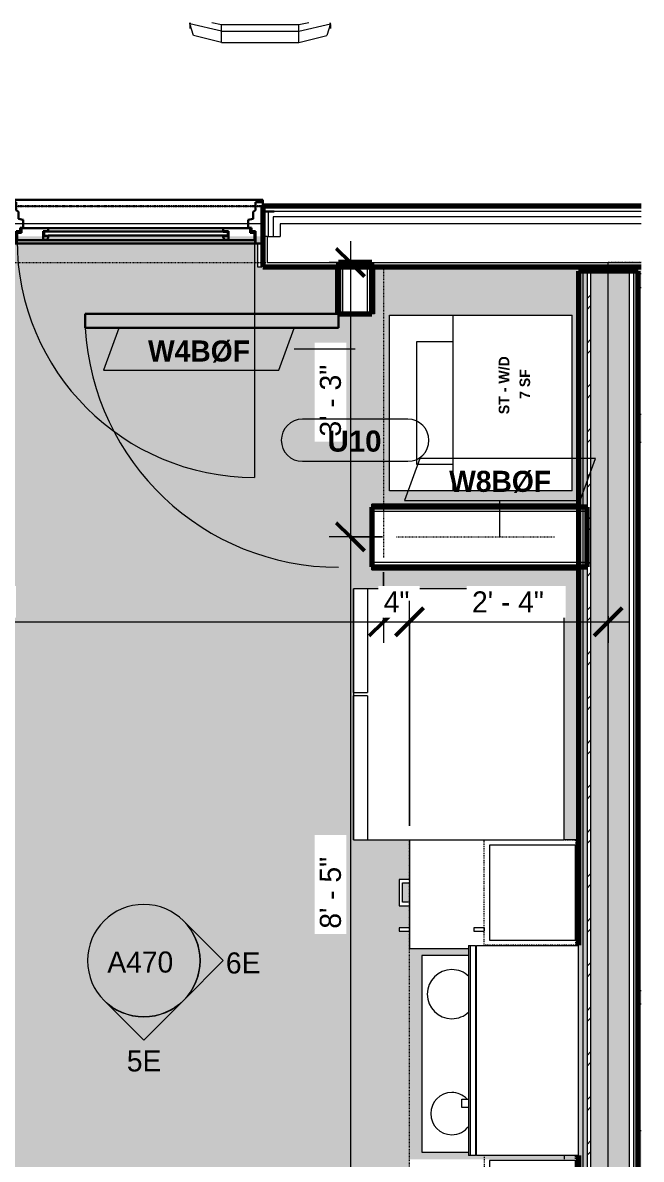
# Model space of a CAD drawing. Header units: inches. Extents: x -3857 to -1458, y -18 to 10849.
# Drawn here: x -3462.8 to -3374.9, y 10686.9 to 10848.6 of the extents above; entities that cross this region are included whole.
import ezdxf

# ---------------------------------------------------------------- set-up
doc = ezdxf.new("R2010")
doc.units = ezdxf.units.IN
doc.header["$MEASUREMENT"] = 0
for name, pattern in [('Dash', [0.25, 0.125, -0.125]), ('Dash 3_32_', [0.1875, 0.09375, -0.09375]), ('Double Dash 3_8_', [1, 0.375, -0.125, 0.125, -0.125, 0.125, -0.125])]:
    doc.linetypes.add(name, pattern=pattern)
for name, color, linetype, lineweight in [('0-2', 10, 'Continuous', 5), ('0-3', 50, 'Continuous', 9), ('0-4', 10, 'Double Dash 3_8_', 30), ('A-ANNO-DIMS', 211, 'Continuous', 9), ('A-ANNO-DIMS-32', 211, 'Continuous', 9), ('A-AREA-IDEN', 2, 'Continuous', 9), ('A-DETL-1', 90, 'Dash 3_32_', 18), ('A-DOOR', 31, 'Continuous', 18), ('A-DOOR-1', 10, 'Continuous', 30), ('A-DOOR-2', 50, 'Continuous', 9), ('A-DOOR-3', 31, 'Continuous', 9), ('A-DOOR-4', 31, 'Continuous', 30), ('A-DOOR-FRAM-1', 50, 'Continuous', 9), ('A-DOOR-FRAM-2', 10, 'Continuous', 30), ('A-DOOR-GLAZ-1', 50, 'Continuous', 9), ('A-DOOR-IDEN', 31, 'Continuous', 9), ('A-FLOR-2', 250, 'Continuous', 18), ('A-WALL', 113, 'Continuous', 18), ('A-WALL-1', 113, 'Continuous', 70), ('A-WALL-2', 113, 'Continuous', 9), ('A-WALL-3', 7, 'Continuous', 70), ('A-WALL-4', 250, 'Continuous', 18), ('A-WALL-IDEN', 211, 'Continuous', 9), ('A-WALL-PATT-1', 50, 'Continuous', 9), ('A-WALL-PATT-2', 8, 'Continuous', 9), ('A-WALL-PATT-3', 253, 'Continuous', 9), ('C-PROP-LINE-1', 10, 'Double Dash 3_8_', 30), ('G-ANNO-SYMB', 111, 'Continuous', 9), ('I-FURN', 30, 'Continuous', 9), ('I-FURN-HDLN', 30, 'Dash', 9), ('I-WALL', 2, 'Continuous', 18), ('I-WALL-2', 7, 'Continuous', 70), ('I-WALL-3', 2, 'Continuous', 70), ('P-SANR-FIXT', 6, 'Continuous', 9), ('Q-CASE', 31, 'Continuous', 9), ('Q-CASE-2', 31, 'Dash', 9), ('Q-SPCQ', 91, 'Continuous', 9)]:
    doc.layers.add(name, color=color, linetype=linetype, lineweight=lineweight)
doc.layers.add('A-AREA-PATT-1', color=255, linetype='Continuous', lineweight=9, transparency=1)
doc.styles.add('Arial_B', font='arialbd.ttf', dxfattribs={"height": 3})
doc.styles.add('Century Gothic', font='ufonts.com_century-gothic.ttf', dxfattribs={"height": 3})
doc.styles.add('Century Gothic_B', font='GOTHICB.TTF', dxfattribs={"height": 3})
doc.styles.add('Century Gothic_B_1', font='GOTHICB.TTF', dxfattribs={"height": 1.5})
doc.dimstyles.new('OD_1__HACK', dxfattribs={"dimscale": 12, "dimtxt": 3.132505, "dimasz": 0.333333, "dimexe": 0.25, "dimexo": 0.166667, "dimgap": 0.041667, "dimtad": 1, "dimdec": 0, "dimzin": 3, "dimdsep": 46, "dimlunit": 4, "dimtxsty": 'Century Gothic', "dimblk1": 'OBLIQUE', "dimblk2": 'OBLIQUE', "dimsah": 1, "dimcen": 0.09, "dimdle": 0.25, "dimazin": 0, "dimtfac": 1, "dimtdec": 4, "dimtix": 1, "dimtmove": 0, "dimatfit": 3, "dimfxl": 1, "dimtvp": 1, "dimtfill": 1, "dimfrac": 2, "dimtolj": 1, "dimtzin": 0, "dimarcsym": 2})
pattern_1 = [(0, (0, 0), (10.24, 2.56), [0.422, -7.258, 0.422, -7.258, -40.96]), (0, (0, 0), (10.24, 2.56), [-15.36, 0.422, -14.938, 0.422, -7.258, -17.92]), (0, (0, 0), (10.24, 2.56), [-38.4, 0.422, -4.698, 0.422, -12.378]), (120, (3.84, 1.28), (-7.33702503, 7.58810013), [0.422, -7.258, 0.422, -7.258, -40.96]), (120, (3.84, 1.28), (-7.33702503, 7.58810013), [-15.36, 0.422, -14.938, 0.422, -7.258, -17.92]), (120, (3.84, 1.28), (-7.33702503, 7.58810013), [-38.4, 0.422, -4.698, 0.422, -12.378]), (240, (5.12, 6.4), (-2.90297497, -10.14810013), [0.422, -7.258, 0.422, -7.258, -40.96]), (240, (5.12, 6.4), (-2.90297497, -10.14810013), [-15.36, 0.422, -14.938, 0.422, -7.258, -17.92]), (240, (5.12, 6.4), (-2.90297497, -10.14810013), [-38.4, 0.422, -4.698, 0.422, -12.378])]

# ---------------------------------------------------------------- blocks, each defined once
blk = doc.blocks.new('Outdoor Table01 - 02ZUTB01_dwg-2525485-1ST FLOOR - STUDIO A - ADA TYPE B')
at = {"layer": 'I-FURN'}
for p, q in [((-11, 40.99), (-11.5, 39.37)), ((-7, 41.99), (-11, 40.99)), ((-7, 41.99), (4, 41.99)), ((-7, 41.99), (-7, 40.37)), ((4, 41.99), (8, 40.99)), ((4, 41.99), (4, 40.37)), ((8.5, 39.37), (8, 40.99)), ((-7, 40.37), (-11.5, 39.37)), ((-11.42, 39.62), (-11.5, 40)), ((-11.5, 39.5), (-11.5, 40)), ((-11.49, 39.42), (-11.5, 39.5)), ((-11.5, 39.37), (-11.5, 39.19)), ((-11.45, 39.19), (-11.46, 39.24)), ((-7, 39.5), (-8.4, 39.19)), ((-7, 40.37), (4, 40.37)), ((-7, 40.37), (-7, 39.5)), ((4, 39.5), (-7, 39.5)), ((4, 40.37), (8.5, 39.37)), ((4, 40.37), (4, 39.5)), ((5.4, 39.19), (4, 39.5)), ((8.5, 40), (8.42, 39.62)), ((8.46, 39.24), (8.45, 39.19)), ((8.5, 39.5), (8.49, 39.42)), ((8.5, 39.5), (8.5, 40)), ((8.5, 39.37), (8.5, 39.19))]:
    blk.add_line(p, q, dxfattribs=at)
blk = doc.blocks.new('Outdoor Table01 - Outdoor Table01-2525492-1ST FLOOR - STUDIO A - ADA TYPE B')
at = {"extrusion": (0, 0, -1), "zscale": -1, "rotation": 180}
blk.add_blockref('Outdoor Table01 - 02ZUTB01_dwg-2525485-1ST FLOOR - STUDIO A - ADA TYPE B', (0, 0), dxfattribs=at)
blk = doc.blocks.new('Door-Inswing-Andersen-400_Series-Single - 3_ 0-1_8_ x 7_ 11 1_2_ - 1ST FLOOR-2896373-1ST FLOOR - STUDIO A - ADA TYPE B')
at = {"layer": 'A-DOOR-1'}
for p, q in [((-16.26, 0.54), (-16.87, 0.53)), ((-16.87, 0.53), (-16.87, -0.53)), ((-16.26, 1.19), (-16.26, 0.54)), ((-16.26, 1.19), (-12.44, 1.19)), ((-13.19, 0.78), (-12.44, 0.78)), ((-13.19, -0.53), (-13.19, 0.78)), ((-12.44, 0.03), (-13.19, 0.03)), ((-12.44, 0.87), (-12.47, 1.19)), ((12.44, 1.19), (-12.44, 1.19)), ((-12.44, 0.78), (-12.44, 0.87)), ((-12.44, -0.03), (-12.44, 0.03)), ((16.26, 1.19), (12.44, 1.19)), ((12.44, 0.87), (12.47, 1.19)), ((12.44, 0.78), (12.44, 0.87)), ((13.19, 0.78), (12.44, 0.78)), ((12.44, 0.03), (13.19, 0.03)), ((12.44, -0.03), (12.44, 0.03)), ((13.19, -0.53), (13.19, 0.78)), ((16.26, 1.19), (16.26, 0.54)), ((16.26, 0.54), (16.87, 0.53)), ((16.87, 0.53), (16.87, -0.53)), ((-16.87, -0.53), (-12.44, -0.53)), ((-13.19, -0.47), (-12.67, -0.47)), ((-13.19, -0.53), (-13.19, -0.47)), ((-12.67, -0.47), (-12.47, -0.22)), ((-12.47, -0.22), (-12.44, -0.03)), ((12.44, -0.53), (-12.44, -0.53)), ((12.47, -0.22), (12.44, -0.03)), ((16.87, -0.53), (12.44, -0.53)), ((12.67, -0.47), (12.47, -0.22)), ((13.19, -0.47), (12.67, -0.47)), ((13.19, -0.53), (13.19, -0.47))]:
    blk.add_line(p, q, dxfattribs=at)
at = {"layer": 'A-DOOR-2'}
blk.add_line((16.87, -0.53), (16.87, -34.28), dxfattribs=at)
blk.add_arc((16.87, -0.53), 33.75, 180, 270, dxfattribs=at)
at = {"layer": 'A-DOOR-FRAM-1'}
for p, q in [((-17.31, -1), (-17.94, -1)), ((-17.94, -1), (-17.94, -4.31)), ((-17.31, -4.31), (-17.31, -1)), ((17.94, -1), (17.31, -1)), ((17.31, -1), (17.31, -4.31)), ((17.94, -4.31), (17.94, -1)), ((-17.94, -4.31), (-17.31, -4.31)), ((17.31, -4.31), (17.94, -4.31))]:
    blk.add_line(p, q, dxfattribs=at)
at = {"layer": 'A-DOOR-FRAM-2'}
for p, q in [((18.06, 5.22), (-18.06, 5.22)), ((-18.06, 5.22), (-18.06, 4.31)), ((-18.06, 4.87), (-18.06, -1)), ((-18.06, 4.87), (-17.03, 4.87)), ((-17.03, 3.75), (-17.03, 4.87)), ((17.03, 3.75), (17.03, 4.87)), ((18.06, 4.87), (17.03, 4.87)), ((18.06, 4.31), (18.06, 5.22)), ((18.06, 4.87), (18.06, -1)), ((-19.69, 3.56), (-18.06, 3.56)), ((-16.69, 3.51), (-17.03, 3.75)), ((-16.69, 2.51), (-16.69, 3.51)), ((16.69, 3.51), (17.03, 3.75)), ((16.69, 2.51), (16.69, 3.51)), ((19.69, 3.56), (18.06, 3.56)), ((-16, 2.36), (-16.69, 2.51)), ((-16, 1.22), (-16, 2.36)), ((16, 2.36), (16.69, 2.51)), ((16, 1.22), (16, 2.36)), ((-17.03, 0.78), (-16.45, 0.78)), ((-17.03, -1), (-17.03, 0.78)), ((-16.45, 0.78), (-16.45, 1.22)), ((-16.45, 1.22), (-16, 1.22)), ((16.45, 1.22), (16, 1.22)), ((16.45, 0.78), (16.45, 1.22)), ((17.03, 0.78), (16.45, 0.78)), ((17.03, -1), (17.03, 0.78)), ((-17.69, -1), (-18.06, -1)), ((-18.06, -1), (-17.03, -1)), ((-18.06, -1), (-17.94, -1)), ((-17.31, -1), (17.31, -1)), ((18.06, -1), (17.03, -1)), ((17.94, -1), (18.06, -1))]:
    blk.add_line(p, q, dxfattribs=at)
at = {"layer": 'A-DOOR-GLAZ-1'}
for p, q in [((-12.44, 0.62), (-13.19, 0.62)), ((-13.19, 0.19), (-12.44, 0.19)), ((-12.98, 0.62), (-12.98, 0.19)), ((12.44, 0.78), (-12.44, 0.78)), ((12.44, 0.62), (-12.44, 0.62)), ((12.44, 0.19), (-12.44, 0.19)), ((12.44, 0.03), (-12.44, 0.03)), ((12.44, 0.62), (13.19, 0.62)), ((13.19, 0.19), (12.44, 0.19)), ((12.98, 0.62), (12.98, 0.19))]:
    blk.add_line(p, q, dxfattribs=at)
blk = doc.blocks.new('Family - ___-2835903-1ST FLOOR - STUDIO A - ADA TYPE B')
at = {"layer": 'C-PROP-LINE-1'}
blk.add_line((-2508.42, 10822.49), (-2719.06, 10822.49), dxfattribs=at)
blk = doc.blocks.new('CTR - 1st Phase - Shell_rvt-2-1ST FLOOR - STUDIO A - ADA TYPE B')
at = {"layer": 'A-FLOR-2'}
blk.add_line((-2562.26, 10819.99), (-2598.39, 10819.99), dxfattribs=at)
at = {"layer": 'A-WALL-3'}
for p, q in [((-2508.42, 10822.49), (-2562.26, 10822.49)), ((-2562.26, 10822.49), (-2562.26, 10813.86)), ((-2562.26, 10813.86), (-2508.42, 10813.86))]:
    blk.add_line(p, q, dxfattribs=at)
at = {"layer": 'A-WALL-4'}
for p, q in [((-2598.39, 10822.49), (-2562.26, 10822.49)), ((-2561.51, 10821.74), (-2561.51, 10818.18)), ((-2508.42, 10821.74), (-2561.51, 10821.74)), ((-2560.76, 10820.99), (-2560.76, 10818.18)), ((-2508.42, 10820.99), (-2560.76, 10820.99)), ((-2562.26, 10819.99), (-2598.39, 10819.99)), ((-2559.76, 10819.99), (-2559.76, 10818.18)), ((-2508.42, 10819.99), (-2559.76, 10819.99)), ((-2561.64, 10818.18), (-2562.26, 10818.18)), ((-2561.64, 10818.18), (-2561.51, 10818.18)), ((-2561.64, 10818.18), (-2561.64, 10814.49)), ((-2561.51, 10818.18), (-2560.76, 10818.18)), ((-2560.76, 10818.18), (-2559.76, 10818.18)), ((-2561.64, 10814.49), (-2508.42, 10814.49))]:
    blk.add_line(p, q, dxfattribs=at)
at = {"layer": '0-3'}
for name, p in [('Outdoor Table01 - Outdoor Table01-2525492-1ST FLOOR - STUDIO A - ADA TYPE B', (-2561.12, 10887.79)), ('Door-Inswing-Andersen-400_Series-Single - 3_ 0-1_8_ x 7_ 11 1_2_ - 1ST FLOOR-2896373-1ST FLOOR - STUDIO A - ADA TYPE B', (-2580.32, 10818.18))]:
    blk.add_blockref(name, p, dxfattribs=at)
at = {"layer": '0-4'}
blk.add_blockref('Family - ___-2835903-1ST FLOOR - STUDIO A - ADA TYPE B', (0, 0), dxfattribs=at)
blk = doc.blocks.new('CTR - 1st Phase - Common Walls_rvt-2-1ST FLOOR - STUDIO A - ADA TYPE B')
at = {"layer": 'A-WALL-PATT-1'}
h = blk.add_hatch(dxfattribs=at)
h.set_pattern_fill('FP_1', color=256, style=0, pattern_type=2)
h.set_pattern_definition(pattern_1)
h.paths.add_polyline_path([(-2516.75, 10458.16), (-2516.75, 10646.29), (-2517.37, 10646.29), (-2517.37, 10458.16)], flags=0)
h.paths.add_polyline_path([(-2516.75, 10649.79), (-2516.75, 10771.8), (-2517.37, 10771.8), (-2517.37, 10649.79)], flags=0)
h.paths.add_polyline_path([(-2516.75, 10779.05), (-2516.75, 10813.24), (-2517.37, 10813.24), (-2517.37, 10779.05)], flags=0)
h = blk.add_hatch(dxfattribs=at)
h.set_pattern_fill('FP_1', color=256, style=0, pattern_type=2)
h.set_pattern_definition(pattern_1)
h.paths.add_polyline_path([(-2516.12, 10457.54), (-2516.12, 10771.8), (-2516.75, 10771.8), (-2516.75, 10457.54), (-2516.6, 10457.54)], flags=0)
h.paths.add_polyline_path([(-2516.12, 10779.05), (-2516.12, 10813.24), (-2516.75, 10813.24), (-2516.75, 10779.05), (-2516.69, 10779.05)], flags=0)
h = blk.add_hatch(dxfattribs=at)
h.set_pattern_fill('FP_1', color=256, style=0, pattern_type=2)
h.set_pattern_definition(pattern_1)
h.paths.add_polyline_path([(-2508.87, 10458.16), (-2508.87, 10813.24), (-2509.5, 10813.24), (-2509.5, 10458.16)], flags=0)
at = {"layer": 'A-WALL-PATT-2'}
h = blk.add_hatch(dxfattribs=at)
h.set_pattern_fill('FP_2', color=256, style=0, pattern_type=2)
h.set_pattern_definition([(45, (0, 0), (-3.1678384, 3.1678384), []), (45, (0, 4.8), (-3.1678384, 3.1678384), [])])
h.paths.add_polyline_path([(-2515.62, 10457.54), (-2515.62, 10813.24), (-2516.12, 10813.24), (-2516.12, 10779.05), (-2516.1, 10779.05), (-2516.1, 10771.8), (-2516.12, 10771.8), (-2516.12, 10457.54)], flags=0)
at = {"layer": 'A-WALL-PATT-3'}
h = blk.add_hatch(dxfattribs=at)
h.set_pattern_fill('FP_3', color=256, style=0, pattern_type=2)
h.set_pattern_definition([(161.57, (0.16, 0.16), (-1.279773737, -0.000426766), [0, -9.107, 1.011, 0]), (18.43, (-0.16, 0.16), (-1.279773737, 0.000426766), [0, -9.107, 1.011, 0]), (108.43, (0.16, 0.16), (0.639452382, -3.199964008), [3.035, -7.083]), (71.57, (-0.16, 0.16), (0.639452382, 3.199964008), [3.035, -7.083])])
h.paths.add_polyline_path([(-2515, 10457.54), (-2510.12, 10457.54), (-2510.12, 10813.24), (-2515.62, 10813.24), (-2515.62, 10457.54)], flags=0)
at = {"layer": 'A-WALL-4'}
for p, q in [((-2516.75, 10813.24), (-2516.75, 10458.16)), ((-2516.12, 10813.24), (-2516.12, 10458.16)), ((-2515.62, 10813.24), (-2515.62, 10458.16)), ((-2510.12, 10813.24), (-2510.12, 10458.16)), ((-2509.5, 10813.24), (-2509.5, 10458.16))]:
    blk.add_line(p, q, dxfattribs=at)
at = {"layer": 'I-WALL-2'}
for p, q in [((-2508.87, 10813.24), (-2517.37, 10813.24)), ((-2517.37, 10813.24), (-2517.37, 10717.3)), ((-2508.87, 10631.42), (-2508.87, 10813.24)), ((-2517.37, 10687.41), (-2517.37, 10675.41))]:
    blk.add_line(p, q, dxfattribs=at)
blk = doc.blocks.new('Refrigerator_-_Side-by-Side_6047 - 36_ X 30_-345559-1ST FLOOR - STUDIO A - ADA TYPE B')
at = {"layer": 'Q-SPCQ'}
for p, q in [((17.87, 14.42), (-17.88, 14.42)), ((-17.88, 14.42), (-17.88, -15.58)), ((17.87, -15.58), (17.87, 14.42)), ((-17.88, -13.58), (-3.13, -13.58)), ((-17.88, -13.58), (-17.88, -15.58)), ((-3.13, -15.58), (-3.13, -13.58)), ((-2.63, -13.58), (17.87, -13.58)), ((-2.63, -13.58), (-2.63, -15.58)), ((17.87, -15.58), (17.87, -13.58)), ((-17.88, -15.58), (17.87, -15.58)), ((-3.13, -15.58), (-17.88, -15.58)), ((17.87, -15.58), (-2.63, -15.58))]:
    blk.add_line(p, q, dxfattribs=at)
blk = doc.blocks.new('Range - 24_ x 30_-2320547-1ST FLOOR - STUDIO A - ADA TYPE B')
at = {"layer": 'Q-SPCQ'}
blk.add_line((29.44, 22), (30, 22), dxfattribs=at)
for centre, radius, start, end in [((6.5, 6), 3.5, 136.43, 180), ((6.5, 6), 3.5, 81.0228, 98.9772), ((6.5, 6), 3.5, 360, 43.5294), ((23.5, 6), 3, 134.2601, 180), ((23.5, 6), 3, 360, 53.8773), ((6.5, 6), 3.5, 180, 0), ((23.5, 6), 3, 180, 360)]:
    blk.add_arc(centre, radius, start, end, dxfattribs=at)
blk = doc.blocks.new('300 Series Wall Hung Cabinet_301 - 12_ x 27_-2529027-1ST FLOOR - STUDIO A - ADA TYPE B')
at = {"layer": 'Q-CASE'}
for p, q in [((5.25, -0.19), (-5.25, -0.19)), ((-5.25, -0.19), (-5.25, -12.44)), ((5.25, -12.44), (5.25, -0.19)), ((-5.25, -12.44), (5.25, -12.44)), ((-4, -13.19), (-3.51, -13.19)), ((-4, -13.19), (-4, -14.69)), ((-3.51, -14.69), (-3.51, -13.19)), ((-4, -14.69), (-3.51, -14.69))]:
    blk.add_line(p, q, dxfattribs=at)
at = {"layer": 'Q-CASE-2'}
for p, q in [((6, -0.19), (-6, -0.19)), ((-6, -0.19), (-6, -13.19)), ((6, -13.19), (6, -0.19)), ((-6, -13.19), (6, -13.19))]:
    blk.add_line(p, q, dxfattribs=at)
blk = doc.blocks.new('30quot_MicrowaveVent_11166 - 70cm miele oven-2322118-1ST FLOOR - STUDIO A - ADA TYPE B')
at = {"layer": 'Q-CASE'}
for p, q in [((-14.2, -14.49), (-14.2, 0)), ((15.68, 0), (-14.2, 0)), ((15.68, 0), (15.68, -14.49)), ((15.68, -14.49), (-14.2, -14.49)), ((-14.2, -14.61), (15.68, -14.61)), ((-14.2, -15.39), (-14.2, -14.61)), ((-14.2, -15.6), (-14.2, -15.39)), ((-14.2, -15.39), (15.68, -15.39)), ((-14.2, -15.6), (15.68, -15.6)), ((7.69, -16.55), (7.69, -15.63)), ((8.88, -15.63), (8.88, -16.55)), ((15.68, -14.61), (15.68, -15.39)), ((15.68, -15.39), (15.68, -15.6)), ((7.69, -16.6), (8.88, -16.6))]:
    blk.add_line(p, q, dxfattribs=at)
blk = doc.blocks.new('Basic Wall _ INT - W4BØF - _5_8 GYP - 2X4 WOOD_BATT_ - 5_8 GYP_ - ___-2701573-1ST FLOOR - STUDIO A - ADA TYPE B')
at = {"layer": 'A-WALL'}
for p, q in [((-2551.91, 10813.86), (-2551.91, 10807.18)), ((-2551.62, 10813.86), (-2551.62, 10807.18)), ((-2551.62, 10807.18), (-2551.91, 10807.18)), ((-2551.54, 10807.18), (-2551.62, 10807.18)), ((-2551.5, 10807.18), (-2551.54, 10807.18))]:
    blk.add_line(p, q, dxfattribs=at)
blk = doc.blocks.new('Basic Wall _ INT - W4BØF - _5_8 GYP - 2X4 WOOD_BATT_ - 5_8 GYP_ - ___-2701572-1ST FLOOR - STUDIO A - ADA TYPE B')
at = {"layer": 'A-WALL'}
for p, q in [((-2546.62, 10807.18), (-2546.62, 10813.86)), ((-2546.34, 10813.86), (-2546.34, 10807.18)), ((-2546.71, 10807.18), (-2546.75, 10807.18)), ((-2546.62, 10807.18), (-2546.71, 10807.18)), ((-2546.34, 10807.18), (-2546.62, 10807.18))]:
    blk.add_line(p, q, dxfattribs=at)
blk = doc.blocks.new('Basic Wall _ INT - W8BØF - _5_8 GYP - 2X8 WOOD_BATT_ - 5_8 GYP_ - ___-2701574-1ST FLOOR - STUDIO A - ADA TYPE B')
at = {"layer": 'I-WALL'}
for p, q in [((-2546.75, 10771.13), (-2546.75, 10771.18)), ((-2546.75, 10771.05), (-2546.75, 10771.13)), ((-2546.75, 10771.05), (-2517.37, 10771.05)), ((-2546.75, 10770.76), (-2546.75, 10771.05)), ((-2546.75, 10770.76), (-2517.37, 10770.76))]:
    blk.add_line(p, q, dxfattribs=at)
blk = doc.blocks.new('Basic Wall _ INT - W8BØF - _5_8 GYP - 2X8 WOOD_BATT_ - 5_8 GYP_ - ___-2704390-1ST FLOOR - STUDIO A - ADA TYPE B')
at = {"layer": 'I-WALL'}
for p, q in [((-2546.75, 10779.8), (-2546.75, 10780.09)), ((-2517.37, 10780.09), (-2546.75, 10780.09)), ((-2517.37, 10779.8), (-2546.75, 10779.8)), ((-2546.75, 10779.72), (-2546.75, 10779.8)), ((-2546.75, 10779.68), (-2546.75, 10779.72))]:
    blk.add_line(p, q, dxfattribs=at)
blk = doc.blocks.new('SWING - SINGLE - FLUSH - 36_ x 80_ - OFFSET PIVOT DOOR AT MAGIC PAK AND WASHER_DRYER-3199414-1ST FLOOR - STUDIO A - ADA TYPE B')
at = {"layer": 'A-DOOR-3'}
blk.add_arc((18, 2.37), 36.07, 93.1789, 180, dxfattribs=at)
at = {"layer": 'A-DOOR-4'}
for p, q in [((16, 2.37), (16, 38.39)), ((18, 38.39), (16, 38.39)), ((18, 2.37), (18, 38.39)), ((18, 2.37), (16, 2.37))]:
    blk.add_line(p, q, dxfattribs=at)
blk = doc.blocks.new('300 Series Wall Hung Cabinet_301 - 15_ x 27_-2759284-1ST FLOOR - STUDIO A - ADA TYPE B')
at = {"layer": 'Q-CASE'}
for p, q in [((-5.01, 14.69), (-5.5, 14.69)), ((-5.5, 14.69), (-5.5, 13.19)), ((-5.01, 13.19), (-5.01, 14.69)), ((-5.01, 13.19), (-5.5, 13.19)), ((6.75, 12.44), (-6.75, 12.44)), ((-6.75, 12.44), (-6.75, 0.19)), ((6.75, 0.19), (6.75, 12.44)), ((-6.75, 0.19), (6.75, 0.19))]:
    blk.add_line(p, q, dxfattribs=at)
at = {"layer": 'Q-CASE-2'}
for p, q in [((-7.5, 0.19), (-7.5, 13.19)), ((-7.5, 13.19), (7.5, 13.19)), ((7.5, 13.19), (7.5, 0.19)), ((7.5, 0.19), (-7.5, 0.19))]:
    blk.add_line(p, q, dxfattribs=at)
blk = doc.blocks.new('Bed-Standard - King 78_ x 80_-1242963-1ST FLOOR - STUDIO A - ADA TYPE B')
at = {"layer": 'I-FURN'}
for p, q in [((-28.31, 37.73), (-28.31, 37.28)), ((49.69, 37.28), (49.69, 37.73))]:
    blk.add_line(p, q, dxfattribs=at)
at = {"layer": 'I-FURN-HDLN'}
for p, q in [((-64.31, 37.73), (-64.31, 37.28)), ((73.69, 37.28), (73.69, 37.73))]:
    blk.add_line(p, q, dxfattribs=at)
blk = doc.blocks.new('Table-Night Stand - 18_ x 18_ x 24_-1352623-1ST FLOOR - STUDIO A - ADA TYPE B')
at = {"layer": 'I-FURN'}
for p, q in [((18.15, 18), (0.15, 18)), ((0.15, 18), (0.15, 17.57)), ((18.15, 17.57), (18.15, 18))]:
    blk.add_line(p, q, dxfattribs=at)
blk = doc.blocks.new('Single Door 1 Drawer 211 - 211 Base Cabinet Single Door1 Drawer 15_-2709718-1ST FLOOR - STUDIO A - ADA TYPE B')
at = {"layer": 'Q-CASE'}
for p, q in [((-5.64, -24), (-5.64, -25.5)), ((-5.14, -25), (-5.14, -24)), ((-2.39, -24), (-2.39, -25)), ((-1.89, -25.5), (-1.89, -24)), ((1.24, -24), (1.24, -25.5)), ((1.73, -25.5), (1.73, -24)), ((-5.64, -25.5), (-1.89, -25.5)), ((-2.39, -25), (-5.14, -25)), ((1.24, -25.5), (1.73, -25.5))]:
    blk.add_line(p, q, dxfattribs=at)
blk = doc.blocks.new('Stacked Washer and Dryer - 26_x25_ - Private-1352637-1ST FLOOR - STUDIO A - ADA TYPE B')
at = {"layer": 'P-SANR-FIXT'}
for p, q in [((0, 12.5), (26, 12.5)), ((0, 12.5), (0, -12.5)), ((16.90625, 12.5), (16.90625, -12.5)), ((26, 12.5), (26, -12.5)), ((16.90625, 8.75), (22.09375, 8.75)), ((22.09375, 8.75), (22.09375, -8.75)), ((22.09375, -8.75), (16.90625, -8.75)), ((26, -12.5), (0, -12.5))]:
    blk.add_line(p, q, dxfattribs=at)
blk = doc.blocks.new('DIMBLOCK26-1ST FLOOR - STUDIO A - ADA TYPE B')
at = {"layer": 'A-ANNO-DIMS-32'}
for p, q in [((-3535.52, 10780.96), (-3535.52, 10760.33)), ((-3535.52, 10763.33), (-3535.52, 10780.96)), ((-3411.55, 10770.43), (-3411.55, 10760.33)), ((-3411.55, 10763.33), (-3411.55, 10770.43)), ((-3535.52, 10763.33), (-3411.55, 10763.33))]:
    blk.add_line(p, q, dxfattribs=at)
at = {"layer": 'A-ANNO-DIMS-32', "lineweight": 50}
for p, q in [((-3535.52, 10763.33), (-3533.52, 10765.33)), ((-3411.55, 10763.33), (-3409.55, 10765.33)), ((-3535.52, 10763.33), (-3537.52, 10761.33)), ((-3411.55, 10763.33), (-3413.55, 10761.33))]:
    blk.add_line(p, q, dxfattribs=at)
at = {"layer": 'A-ANNO-DIMS-32', "color": 0, "insert": (-3479.95, 10767.67), "char_height": 3, "width": 15.394, "attachment_point": 1, "line_spacing_factor": 0.984502, "style": 'Century Gothic', "bg_fill": 3, "box_fill_scale": 1.25, "bg_fill_color": 256, "bg_fill_true_color": 13158600, "bg_fill_transparency": 0}
blk.add_mtext('10\' - 4"', dxfattribs=at)
blk = doc.blocks.new('_Oblique')
at = {"color": 0, "linetype": 'ByBlock', "lineweight": -2}
blk.add_line((-0.5, -0.5), (0.5, 0.5), dxfattribs=at)
blk = doc.blocks.new('DIMBLOCK27-1ST FLOOR - STUDIO A - ADA TYPE B')
at = {"layer": 'A-ANNO-DIMS-32'}
for p, q in [((-3411.55, 10770.43), (-3411.55, 10760.33)), ((-3411.55, 10763.33), (-3411.55, 10770.43)), ((-3407.82, 10734.3), (-3407.82, 10766.33)), ((-3411.55, 10763.33), (-3407.82, 10763.33)), ((-3407.82, 10763.33), (-3407.82, 10734.3))]:
    blk.add_line(p, q, dxfattribs=at)
at = {"layer": 'A-ANNO-DIMS-32', "lineweight": 50}
for p, q in [((-3411.55, 10763.33), (-3409.55, 10765.33)), ((-3407.82, 10763.33), (-3405.82, 10765.33)), ((-3411.55, 10763.33), (-3413.55, 10761.33)), ((-3407.82, 10763.33), (-3409.82, 10761.33))]:
    blk.add_line(p, q, dxfattribs=at)
at = {"layer": 'A-ANNO-DIMS-32', "color": 0, "insert": (-3411.5, 10767.67), "char_height": 3, "width": 4.3557, "attachment_point": 1, "line_spacing_factor": 0.984502, "style": 'Century Gothic', "bg_fill": 3, "box_fill_scale": 1.25, "bg_fill_color": 256, "bg_fill_true_color": 13158600, "bg_fill_transparency": 0}
blk.add_mtext('4"', dxfattribs=at)
blk = doc.blocks.new('DIMBLOCK28-1ST FLOOR - STUDIO A - ADA TYPE B')
at = {"layer": 'A-ANNO-DIMS-32'}
for p, q in [((-3407.82, 10734.3), (-3407.82, 10766.33)), ((-3407.82, 10763.33), (-3376.57, 10763.33)), ((-3407.82, 10763.33), (-3407.82, 10734.3)), ((-3379.57, 10764.16), (-3379.57, 10760.33)), ((-3379.57, 10763.33), (-3379.57, 10764.16))]:
    blk.add_line(p, q, dxfattribs=at)
at = {"layer": 'A-ANNO-DIMS-32', "lineweight": 50}
for p, q in [((-3407.82, 10763.33), (-3405.82, 10765.33)), ((-3379.57, 10763.33), (-3377.57, 10765.33)), ((-3407.82, 10763.33), (-3409.82, 10761.33)), ((-3379.57, 10763.33), (-3381.57, 10761.33))]:
    blk.add_line(p, q, dxfattribs=at)
at = {"layer": 'A-ANNO-DIMS-32', "color": 0, "insert": (-3398.94, 10767.67), "char_height": 3, "width": 12.5897, "attachment_point": 1, "line_spacing_factor": 0.984502, "style": 'Century Gothic', "bg_fill": 3, "box_fill_scale": 1.25, "bg_fill_color": 256, "bg_fill_true_color": 13158600, "bg_fill_transparency": 0}
blk.add_mtext('2\' - 4"', dxfattribs=at)
blk = doc.blocks.new('DIMBLOCK29-1ST FLOOR - STUDIO A - ADA TYPE B')
at = {"layer": 'A-ANNO-DIMS-32', "lineweight": 50}
for p, q in [((-3416.25, 10814.49), (-3418.25, 10816.49)), ((-3416.25, 10814.49), (-3414.25, 10812.49)), ((-3416.25, 10775.43), (-3418.25, 10777.43)), ((-3416.25, 10775.43), (-3414.25, 10773.43))]:
    blk.add_line(p, q, dxfattribs=at)
at = {"layer": 'A-ANNO-DIMS-32'}
for p, q in [((-3416.25, 10817.49), (-3416.25, 10775.43)), ((-3415.42, 10814.49), (-3419.25, 10814.49)), ((-3416.25, 10814.49), (-3415.42, 10814.49)), ((-3411.67, 10775.43), (-3419.25, 10775.43)), ((-3416.25, 10775.43), (-3411.67, 10775.43))]:
    blk.add_line(p, q, dxfattribs=at)
at = {"layer": 'A-ANNO-DIMS-32', "color": 0, "insert": (-3420.59, 10789.71), "char_height": 3, "width": 12.5897, "attachment_point": 1, "rotation": 90, "line_spacing_factor": 0.984502, "style": 'Century Gothic', "bg_fill": 3, "box_fill_scale": 1.25, "bg_fill_color": 256, "bg_fill_true_color": 13158600, "bg_fill_transparency": 0}
blk.add_mtext('3\' - 3"', dxfattribs=at)
blk = doc.blocks.new('DIMBLOCK30-1ST FLOOR - STUDIO A - ADA TYPE B')
at = {"layer": 'A-ANNO-DIMS-32', "lineweight": 50}
for p, q in [((-3416.25, 10775.43), (-3418.25, 10777.43)), ((-3416.25, 10775.43), (-3414.25, 10773.43)), ((-3416.25, 10674.41), (-3418.25, 10676.41)), ((-3416.25, 10674.41), (-3414.25, 10672.41))]:
    blk.add_line(p, q, dxfattribs=at)
at = {"layer": 'A-ANNO-DIMS-32'}
for p, q in [((-3411.67, 10775.43), (-3419.25, 10775.43)), ((-3416.25, 10775.43), (-3416.25, 10674.41)), ((-3416.25, 10775.43), (-3411.67, 10775.43)), ((-3415.42, 10674.41), (-3419.25, 10674.41)), ((-3416.25, 10674.41), (-3415.42, 10674.41))]:
    blk.add_line(p, q, dxfattribs=at)
at = {"layer": 'A-ANNO-DIMS-32', "color": 0, "insert": (-3420.59, 10719.67), "char_height": 3, "width": 12.5897, "attachment_point": 1, "rotation": 90, "line_spacing_factor": 0.984502, "style": 'Century Gothic', "bg_fill": 3, "box_fill_scale": 1.25, "bg_fill_color": 256, "bg_fill_true_color": 13158600, "bg_fill_transparency": 0}
blk.add_mtext('8\' - 5"', dxfattribs=at)
blk = doc.blocks.new('Elevation - Filled Arrow-152140-1ST FLOOR - STUDIO A - ADA TYPE B')
at = {"layer": 'G-ANNO-SYMB'}
for start, end in [(360, 180), (180, 360)]:
    blk.add_arc((0, 0), 0.25, start, end, dxfattribs=at)
blk = doc.blocks.new('Elevation - Filled Arrow-151867-1ST FLOOR - STUDIO A - ADA TYPE B')
at = {"layer": 'G-ANNO-SYMB'}
for p, q in [((0, 0.3536), (-0.1768, 0.1768)), ((0.1768, 0.1768), (0, 0.3536))]:
    blk.add_line(p, q, dxfattribs=at)
blk.add_arc((0, 0), 0.25, 45, 135, dxfattribs=at)
blk = doc.blocks.new('Door Tag - Type Mark-2601225-1ST FLOOR - STUDIO A - ADA TYPE B')
at = {"layer": 'A-DOOR-IDEN'}
for p, q in [((0.234375, 0.09375), (-0.234375, 0.09375)), ((-0.234375, -0.09375), (0.234375, -0.09375))]:
    blk.add_line(p, q, dxfattribs=at)
for centre, start, end in [((-0.234375, 0), 90, 270), ((0.234375, 0), 270, 90)]:
    blk.add_arc(centre, 0.09375, start, end, dxfattribs=at)
blk = doc.blocks.new('Wall Tag - ONE-2663183-1ST FLOOR - STUDIO A - ADA TYPE B')
at = {"layer": 'A-WALL-IDEN'}
for p, q in [((-0.3561, 0.0937), (-0.4244, -0.0937)), ((0.4244, 0.0937), (-0.3561, 0.0937)), ((0.3561, -0.0937), (0.4244, 0.0937)), ((-0.4244, -0.0937), (0.3561, -0.0937))]:
    blk.add_line(p, q, dxfattribs=at)

msp = doc.modelspace()

# ---------------------------------------------------------------- hatches: boundary and pattern name
at = {"layer": 'A-AREA-PATT-1'}
h = msp.add_hatch(color=256, dxfattribs=at)
h.paths.add_polyline_path([(-3537.46, 10674.41), (-3517.32, 10674.41), (-3517.32, 10675.91), (-3513.57, 10675.91), (-3513.57, 10674.41), (-3498.34, 10674.41), (-3498.33, 10677.14), (-3498.28, 10677.23), (-3498.19, 10677.28), (-3498.14, 10677.29), (-3497.25, 10677.29), (-3497.25, 10677.54), (-3493.51, 10677.54), (-3493.51, 10677.79), (-3491.55, 10677.79), (-3491.55, 10677.54), (-3482.19, 10677.54), (-3482.19, 10677.79), (-3481.6, 10677.79), (-3481.6, 10677.54), (-3481.01, 10677.54), (-3481.01, 10677.79), (-3480.42, 10677.79), (-3480.42, 10677.54), (-3479.83, 10677.54), (-3479.83, 10677.79), (-3479.24, 10677.79), (-3479.24, 10677.54), (-3478.64, 10677.54), (-3478.64, 10677.79), (-3478.05, 10677.79), (-3478.05, 10677.54), (-3475.43, 10677.54), (-3475.43, 10677.29), (-3474.48, 10677.28), (-3474.44, 10677.26), (-3474.4, 10677.23), (-3474.34, 10677.14), (-3474.34, 10677.09), (-3474.34, 10674.41), (-3473.82, 10674.41), (-3473.82, 10675.47), (-3440.82, 10675.47), (-3440.82, 10674.41), (-3432.2, 10674.41), (-3432.2, 10675.91), (-3428.45, 10675.91), (-3428.45, 10674.41), (-3417.81, 10674.41), (-3417.81, 10675.91), (-3417.32, 10675.91), (-3417.32, 10674.41), (-3407.82, 10674.41), (-3407.82, 10683.93), (-3409.32, 10683.93), (-3409.32, 10684.41), (-3407.82, 10684.41), (-3407.82, 10686.85), (-3383.82, 10686.85), (-3383.82, 10687.41), (-3398.31, 10687.41), (-3398.31, 10687.85), (-3398.43, 10687.85), (-3398.43, 10687.41), (-3399.42, 10687.41), (-3399.42, 10687.85), (-3406.07, 10687.85), (-3406.07, 10715.85), (-3399.42, 10715.85), (-3399.42, 10716.85), (-3407.82, 10716.85), (-3407.82, 10719.31), (-3409.32, 10719.31), (-3409.32, 10719.8), (-3407.82, 10719.8), (-3407.82, 10722.92), (-3409.32, 10722.92), (-3409.32, 10726.67), (-3407.82, 10726.67), (-3407.82, 10732.3), (-3415.82, 10732.3), (-3415.82, 10768.05), (-3385.82, 10768.05), (-3385.82, 10732.3), (-3383.82, 10732.3), (-3383.82, 10770.76), (-3413.2, 10770.76), (-3413.2, 10775.43), (-3415.57, 10775.43), (-3415.57, 10807.18), (-3418.36, 10807.18), (-3418.36, 10813.86), (-3428.71, 10813.86), (-3428.71, 10818.18), (-3464.83, 10818.18), (-3464.83, 10813.86), (-3535.52, 10813.86), (-3535.52, 10813.49), (-3532.73, 10813.49), (-3532.73, 10785.34), (-3535.52, 10785.34), (-3535.52, 10782.96), (-3569.15, 10782.96), (-3569.15, 10780.18), (-3576.9, 10780.18), (-3576.9, 10782.96), (-3576.92, 10782.96), (-3576.92, 10674.41), (-3537.55, 10674.41)], flags=0)
h.paths.add_polyline_path([(-3515.07, 10674.41), (-3514.07, 10674.41), (-3514.07, 10675.42), (-3516.82, 10675.42), (-3516.82, 10674.41), (-3515.82, 10674.41)], flags=0)
h.paths.add_polyline_path([(-3429.95, 10674.41), (-3428.95, 10674.41), (-3428.95, 10675.42), (-3431.7, 10675.42), (-3431.7, 10674.41), (-3430.7, 10674.41)], flags=0)
h.paths.add_polyline_path([(-3576.72, 10702.1), (-3576.72, 10774.1), (-3560.6, 10774.1), (-3560.6, 10773.44), (-3560.56, 10773.44), (-3560.56, 10772.95), (-3560.6, 10772.95), (-3560.6, 10757.76), (-3560.56, 10757.76), (-3560.56, 10756.76), (-3560.6, 10756.76), (-3560.6, 10756.1), (-3564.6, 10756.1), (-3564.6, 10720.1), (-3560.6, 10720.1), (-3560.6, 10719.44), (-3560.56, 10719.44), (-3560.56, 10718.44), (-3560.6, 10718.44), (-3560.6, 10703.25), (-3560.56, 10703.25), (-3560.56, 10702.76), (-3560.6, 10702.76), (-3560.6, 10702.1), (-3576.6, 10702.1)], flags=0)
h.paths.add_polyline_path([(-3398.43, 10715.85), (-3398.31, 10715.85), (-3398.31, 10716.85), (-3398.43, 10716.85), (-3398.43, 10715.93)], flags=0)
h.paths.add_polyline_path([(-3477.2, 10717.96), (-3499.95, 10717.96), (-3499.95, 10723.96), (-3500.95, 10723.96), (-3500.95, 10795.96), (-3499.95, 10795.96), (-3499.95, 10801.96), (-3464.95, 10801.96), (-3464.95, 10717.96), (-3472.45, 10717.96)], flags=0)
h.paths.add_polyline_path([(-3545.6, 10720.59), (-3545.6, 10780.59), (-3515.6, 10780.59), (-3515.6, 10720.59), (-3535.52, 10720.59)], flags=0)
h.paths.add_polyline_path([(-3408.82, 10723.42), (-3407.82, 10723.42), (-3407.82, 10726.17), (-3408.82, 10726.17)], flags=0)
h.paths.add_polyline_path([(-3428.83, 10813.86), (-3429.46, 10813.86), (-3429.46, 10817.18), (-3428.83, 10817.18), (-3428.83, 10814.28)], flags=0)
h.paths.add_polyline_path([(-3464.24, 10813.86), (-3464.71, 10813.86), (-3464.71, 10817.18), (-3464.08, 10817.18), (-3464.08, 10813.86)], flags=0)
h = msp.add_hatch(color=256, dxfattribs=at)
h.paths.add_polyline_path([(-3413.2, 10775.43), (-3413.2, 10780.09), (-3383.82, 10780.09), (-3383.82, 10813.24), (-3379.57, 10813.24), (-3379.57, 10813.86), (-3412.78, 10813.86), (-3412.78, 10807.18), (-3415.57, 10807.18), (-3415.57, 10775.43), (-3414.37, 10775.43)], flags=0)
h.paths.add_polyline_path([(-3410.7, 10781.99), (-3410.7, 10806.99), (-3384.7, 10806.99), (-3384.7, 10781.99), (-3401.2, 10781.99)], flags=0)
h = msp.add_hatch(color=256, dxfattribs=at)
h.paths.add_polyline_path([(-3375.32, 10671.42), (-3374.87, 10671.42), (-3374.87, 10690.93), (-3375.3, 10690.93), (-3375.3, 10708.93), (-3374.87, 10708.93), (-3374.87, 10710.86), (-3375.32, 10710.86), (-3375.32, 10676.13)], flags=0)
h.paths.add_polyline_path([(-3375.32, 10788.86), (-3374.87, 10788.86), (-3374.87, 10792.86), (-3375.3, 10792.86), (-3375.3, 10810.86), (-3374.87, 10810.86), (-3374.87, 10813.86), (-3379.57, 10813.86), (-3379.57, 10813.24), (-3375.32, 10813.24), (-3375.32, 10795.53)], flags=0)

# ---------------------------------------------------------------- linework, layer by layer
at = {"layer": 'A-DETL-1'}
for p, q in [((-3581.15, 10814.49), (-3379.57, 10814.49)), ((-3411.55, 10813.49), (-3411.55, 10772.43)), ((-3379.57, 10457.54), (-3379.57, 10814.49)), ((-3374.87, 10814.49), (-3379.57, 10814.49)), ((-3379.57, 10455.44), (-3379.57, 10814.49)), ((-3409.67, 10775.43), (-3387.2, 10775.43)), ((-3407.82, 10674.41), (-3407.82, 10732.3))]:
    msp.add_line(p, q, dxfattribs=at)
at = {"layer": 'A-WALL'}
for p, q in [((-3417.32, 10807.18), (-3417.32, 10813.86)), ((-3413.82, 10813.86), (-3417.32, 10813.86)), ((-3413.82, 10807.18), (-3413.82, 10813.86)), ((-3382.55, 10779.05), (-3413.2, 10779.05)), ((-3382.55, 10771.8), (-3413.2, 10771.8))]:
    msp.add_line(p, q, dxfattribs=at)
at = {"layer": 'A-WALL-1'}
for p, q in [((-3417.95, 10814.49), (-3417.95, 10807.18)), ((-3413.2, 10814.49), (-3417.95, 10814.49)), ((-3413.2, 10807.18), (-3413.2, 10814.49)), ((-3417.95, 10807.18), (-3413.2, 10807.18))]:
    msp.add_line(p, q, dxfattribs=at)
at = {"layer": 'A-WALL-2'}
for p, q in [((-3407.82, 10732.3), (-3407.82, 10716.85)), ((-3383.82, 10732.3), (-3385.82, 10732.3)), ((-3407.82, 10716.85), (-3399.42, 10716.85)), ((-3406.07, 10715.85), (-3406.07, 10687.85)), ((-3399.42, 10715.85), (-3406.07, 10715.85)), ((-3398.43, 10716.85), (-3398.31, 10716.85)), ((-3398.31, 10715.85), (-3398.43, 10715.85)), ((-3406.07, 10687.85), (-3399.42, 10687.85)), ((-3398.43, 10687.85), (-3398.31, 10687.85))]:
    msp.add_line(p, q, dxfattribs=at)
at = {"layer": 'A-WALL-IDEN'}
msp.add_line((-3394.97, 10775.43), (-3394.97, 10780.59), dxfattribs=at)
at = {"layer": 'I-WALL-3'}
for p, q in [((-3382.55, 10779.68), (-3413.2, 10779.68)), ((-3413.2, 10779.68), (-3413.2, 10771.18)), ((-3382.55, 10771.18), (-3382.55, 10779.68)), ((-3413.2, 10771.18), (-3382.55, 10771.18))]:
    msp.add_line(p, q, dxfattribs=at)

# ---------------------------------------------------------------- block references
at = {"layer": '0-2'}
for name in ['CTR - 1st Phase - Shell_rvt-2-1ST FLOOR - STUDIO A - ADA TYPE B', 'CTR - 1st Phase - Common Walls_rvt-2-1ST FLOOR - STUDIO A - ADA TYPE B']:
    msp.add_blockref(name, (-866.45, 0), dxfattribs=at)
at = {"layer": 'A-DOOR', "rotation": 90.00000000003634}
msp.add_blockref('SWING - SINGLE - FLUSH - 36_ x 80_ - OFFSET PIVOT DOOR AT MAGIC PAK AND WASHER_DRYER-3199414-1ST FLOOR - STUDIO A - ADA TYPE B', (-3415.57, 10789.18), dxfattribs=at)
at = {"layer": 'A-WALL'}
for name in ['Basic Wall _ INT - W4BØF - _5_8 GYP - 2X4 WOOD_BATT_ - 5_8 GYP_ - ___-2701573-1ST FLOOR - STUDIO A - ADA TYPE B', 'Basic Wall _ INT - W4BØF - _5_8 GYP - 2X4 WOOD_BATT_ - 5_8 GYP_ - ___-2701572-1ST FLOOR - STUDIO A - ADA TYPE B']:
    msp.add_blockref(name, (-866.45, 0), dxfattribs=at)
at = {"layer": 'A-WALL-IDEN', "xscale": 31.99999999999999, "yscale": 31.99999999999999, "zscale": 31.99999999999999}
for p in [(-3437.8, 10802.13), (-3394.97, 10783.59)]:
    msp.add_blockref('Wall Tag - ONE-2663183-1ST FLOOR - STUDIO A - ADA TYPE B', p, dxfattribs=at)
at = {"layer": 'G-ANNO-SYMB', "xscale": 31.99999999999999, "yscale": 31.99999999999999, "zscale": 31.99999999999999}
msp.add_blockref('Elevation - Filled Arrow-152140-1ST FLOOR - STUDIO A - ADA TYPE B', (-3445.63, 10715.12), dxfattribs=at)
at = {"layer": 'G-ANNO-SYMB', "extrusion": (0, 0, -1), "xscale": 31.99999999999999, "yscale": 31.99999999999999, "zscale": 31.99999999999999}
for rotation in [90.00000000000146, 180]:
    msp.add_blockref('Elevation - Filled Arrow-151867-1ST FLOOR - STUDIO A - ADA TYPE B', (3445.63, 10715.12), dxfattribs=dict(at, rotation=rotation))
at = {"layer": 'I-FURN', "rotation": 89.99999999995501}
for name, p in [('Bed-Standard - King 78_ x 80_-1242963-1ST FLOOR - STUDIO A - ADA TYPE B', (-3337.59, 10739.18)), ('Table-Night Stand - 18_ x 18_ x 24_-1352623-1ST FLOOR - STUDIO A - ADA TYPE B', (-3357.3, 10792.72)), ('Table-Night Stand - 18_ x 18_ x 24_-1352623-1ST FLOOR - STUDIO A - ADA TYPE B', (-3357.3, 10690.79))]:
    msp.add_blockref(name, p, dxfattribs=at)
at = {"layer": 'I-WALL'}
for name in ['Basic Wall _ INT - W8BØF - _5_8 GYP - 2X8 WOOD_BATT_ - 5_8 GYP_ - ___-2704390-1ST FLOOR - STUDIO A - ADA TYPE B', 'Basic Wall _ INT - W8BØF - _5_8 GYP - 2X8 WOOD_BATT_ - 5_8 GYP_ - ___-2701574-1ST FLOOR - STUDIO A - ADA TYPE B']:
    msp.add_blockref(name, (-866.45, 0), dxfattribs=at)
at = {"layer": 'P-SANR-FIXT', "rotation": 180}
msp.add_blockref('Stacked Washer and Dryer - 26_x25_ - Private-1352637-1ST FLOOR - STUDIO A - ADA TYPE B', (-3384.7, 10794.49), dxfattribs=at)
at = {"layer": 'Q-CASE'}
for name, p, rotation in [('300 Series Wall Hung Cabinet_301 - 15_ x 27_-2759284-1ST FLOOR - STUDIO A - ADA TYPE B', (-3384.01, 10724.8), 90.00000000000301), ('Single Door 1 Drawer 211 - 211 Base Cabinet Single Door1 Drawer 15_-2709718-1ST FLOOR - STUDIO A - ADA TYPE B', (-3383.82, 10721.03), 269.9999999999997), ('30quot_MicrowaveVent_11166 - 70cm miele oven-2322118-1ST FLOOR - STUDIO A - ADA TYPE B', (-3383.82, 10703.09), 270.000000000005), ('300 Series Wall Hung Cabinet_301 - 12_ x 27_-2529027-1ST FLOOR - STUDIO A - ADA TYPE B', (-3384.01, 10681.41), 270.000000000003)]:
    msp.add_blockref(name, p, dxfattribs=dict(at, rotation=rotation))
at = {"layer": 'Q-SPCQ'}
for name, p, rotation in [('Refrigerator_-_Side-by-Side_6047 - 36_ X 30_-345559-1ST FLOOR - STUDIO A - ADA TYPE B', (-3400.24, 10750.17), 270.0000000000221), ('Range - 24_ x 30_-2320547-1ST FLOOR - STUDIO A - ADA TYPE B', (-3407.82, 10716.85), 270.0000000000173)]:
    msp.add_blockref(name, p, dxfattribs=dict(at, rotation=rotation))

# ---------------------------------------------------------------- texts
at = {"layer": 'A-AREA-IDEN', "char_height": 1.5, "attachment_point": 1, "rotation": 90, "style": 'Century Gothic_B_1'}
for s, insert, width in [('ST - W/D', (-3395.14, 10792.89), 9.696), ('7 SF', (-3392.18, 10795.06), 4.444)]:
    msp.add_mtext(s, dxfattribs=dict(at, insert=insert, width=width))
at = {"layer": 'A-WALL-IDEN', "char_height": 3, "width": 17.372, "attachment_point": 1, "style": 'Century Gothic_B'}
for s, insert in [('W4BØF', (-3445.02, 10803.38)), ('W8BØF', (-3402.19, 10784.83))]:
    msp.add_mtext(s, dxfattribs=dict(at, insert=insert))
at = {"layer": 'G-ANNO-SYMB', "char_height": 3, "attachment_point": 1, "style": 'Century Gothic'}
for s, insert, width in [('A470', (-3450.81, 10716.42), 12.221), ('6E', (-3433.95, 10716.29), 5.555), ('5E', (-3448.04, 10702.35), 5.555)]:
    msp.add_mtext(s, dxfattribs=dict(at, insert=insert, width=width))

# ---------------------------------------------------------------- next in the draw order: dimensions: what is measured, and where the dimension line sits
at = {"layer": 'A-ANNO-DIMS'}
dim = msp.add_linear_dim(base=(-3411.55, 10763.33), p1=(-3535.52, 10782.96), p2=(-3411.55, 10772.43), dimstyle='OD_1__HACK', override={"dimpost": '<>', "dimfxl": 124.422022}, dxfattribs=at)
dim.commit()
dim.dimension.update_dxf_attribs({"geometry": 'DIMBLOCK26-1ST FLOOR - STUDIO A - ADA TYPE B', "text_midpoint": (-3473.53, 10765.4)})

# ---------------------------------------------------------------- next in the draw order: dimensions: what is measured, and where the dimension line sits
dim = msp.add_linear_dim(base=(-3416.25, 10775.43), p1=(-3413.42, 10814.49), p2=(-3409.67, 10775.43), angle=90, dimstyle='OD_1__HACK', override={"dimpost": '<>', "dimfxl": 39.241693}, dxfattribs=at)
dim.commit()
dim.dimension.update_dxf_attribs({"geometry": 'DIMBLOCK29-1ST FLOOR - STUDIO A - ADA TYPE B', "text_midpoint": (-3418.32, 10794.96)})
dim = msp.add_linear_dim(base=(-3407.82, 10763.33), p1=(-3411.55, 10772.43), p2=(-3407.82, 10732.3), dimstyle='OD_1__HACK', override={"dimpost": '<>', "dimfxl": 40.30312}, dxfattribs=at)
dim.commit()
dim.dimension.update_dxf_attribs({"geometry": 'DIMBLOCK27-1ST FLOOR - STUDIO A - ADA TYPE B', "text_midpoint": (-3409.68, 10765.37)})

# ---------------------------------------------------------------- next in the draw order: linework, layer by layer
at = {"layer": 'A-WALL-IDEN'}
msp.add_line((-3415.57, 10802.13), (-3424.22, 10802.13), dxfattribs=at)

# ---------------------------------------------------------------- next in the draw order: block references
at = {"layer": 'A-DOOR-IDEN', "xscale": 31.99999999999999, "yscale": 31.99999999999999, "zscale": 31.99999999999999}
msp.add_blockref('Door Tag - Type Mark-2601225-1ST FLOOR - STUDIO A - ADA TYPE B', (-3415.57, 10789.18), dxfattribs=at)
msp.add_blockref('Door Tag - Type Mark-2601225-1ST FLOOR - STUDIO A - ADA TYPE B', (-3415.57, 10789.18), dxfattribs=at)

# ---------------------------------------------------------------- next in the draw order: texts
at = {"layer": 'A-DOOR-IDEN', "insert": (-3419.5, 10790.56), "char_height": 3, "width": 9.393, "attachment_point": 1, "style": 'Arial_B'}
msp.add_mtext('U10', dxfattribs=at)
msp.add_mtext('U10', dxfattribs=at)

# ---------------------------------------------------------------- next in the draw order: dimensions: what is measured, and where the dimension line sits
at = {"layer": 'A-ANNO-DIMS'}
dim = msp.add_linear_dim(base=(-3379.57, 10763.33), p1=(-3407.82, 10732.3), p2=(-3379.57, 10766.16), dimstyle='OD_1__HACK', override={"dimpost": '<>', "dimfxl": 44.096738}, dxfattribs=at)
dim.commit()
dim.dimension.update_dxf_attribs({"geometry": 'DIMBLOCK28-1ST FLOOR - STUDIO A - ADA TYPE B', "text_midpoint": (-3393.7, 10765.37)})

# ---------------------------------------------------------------- next in the draw order: dimensions: what is measured, and where the dimension line sits
dim = msp.add_linear_dim(base=(-3416.25, 10674.41), p1=(-3409.67, 10775.43), p2=(-3413.42, 10674.41), angle=90, dimstyle='OD_1__HACK', override={"dimpost": '<>', "dimfxl": 101.081931}, dxfattribs=at)
dim.commit()
dim.dimension.update_dxf_attribs({"geometry": 'DIMBLOCK30-1ST FLOOR - STUDIO A - ADA TYPE B', "text_midpoint": (-3418.32, 10724.92)})

doc.saveas('drawing.dxf')
